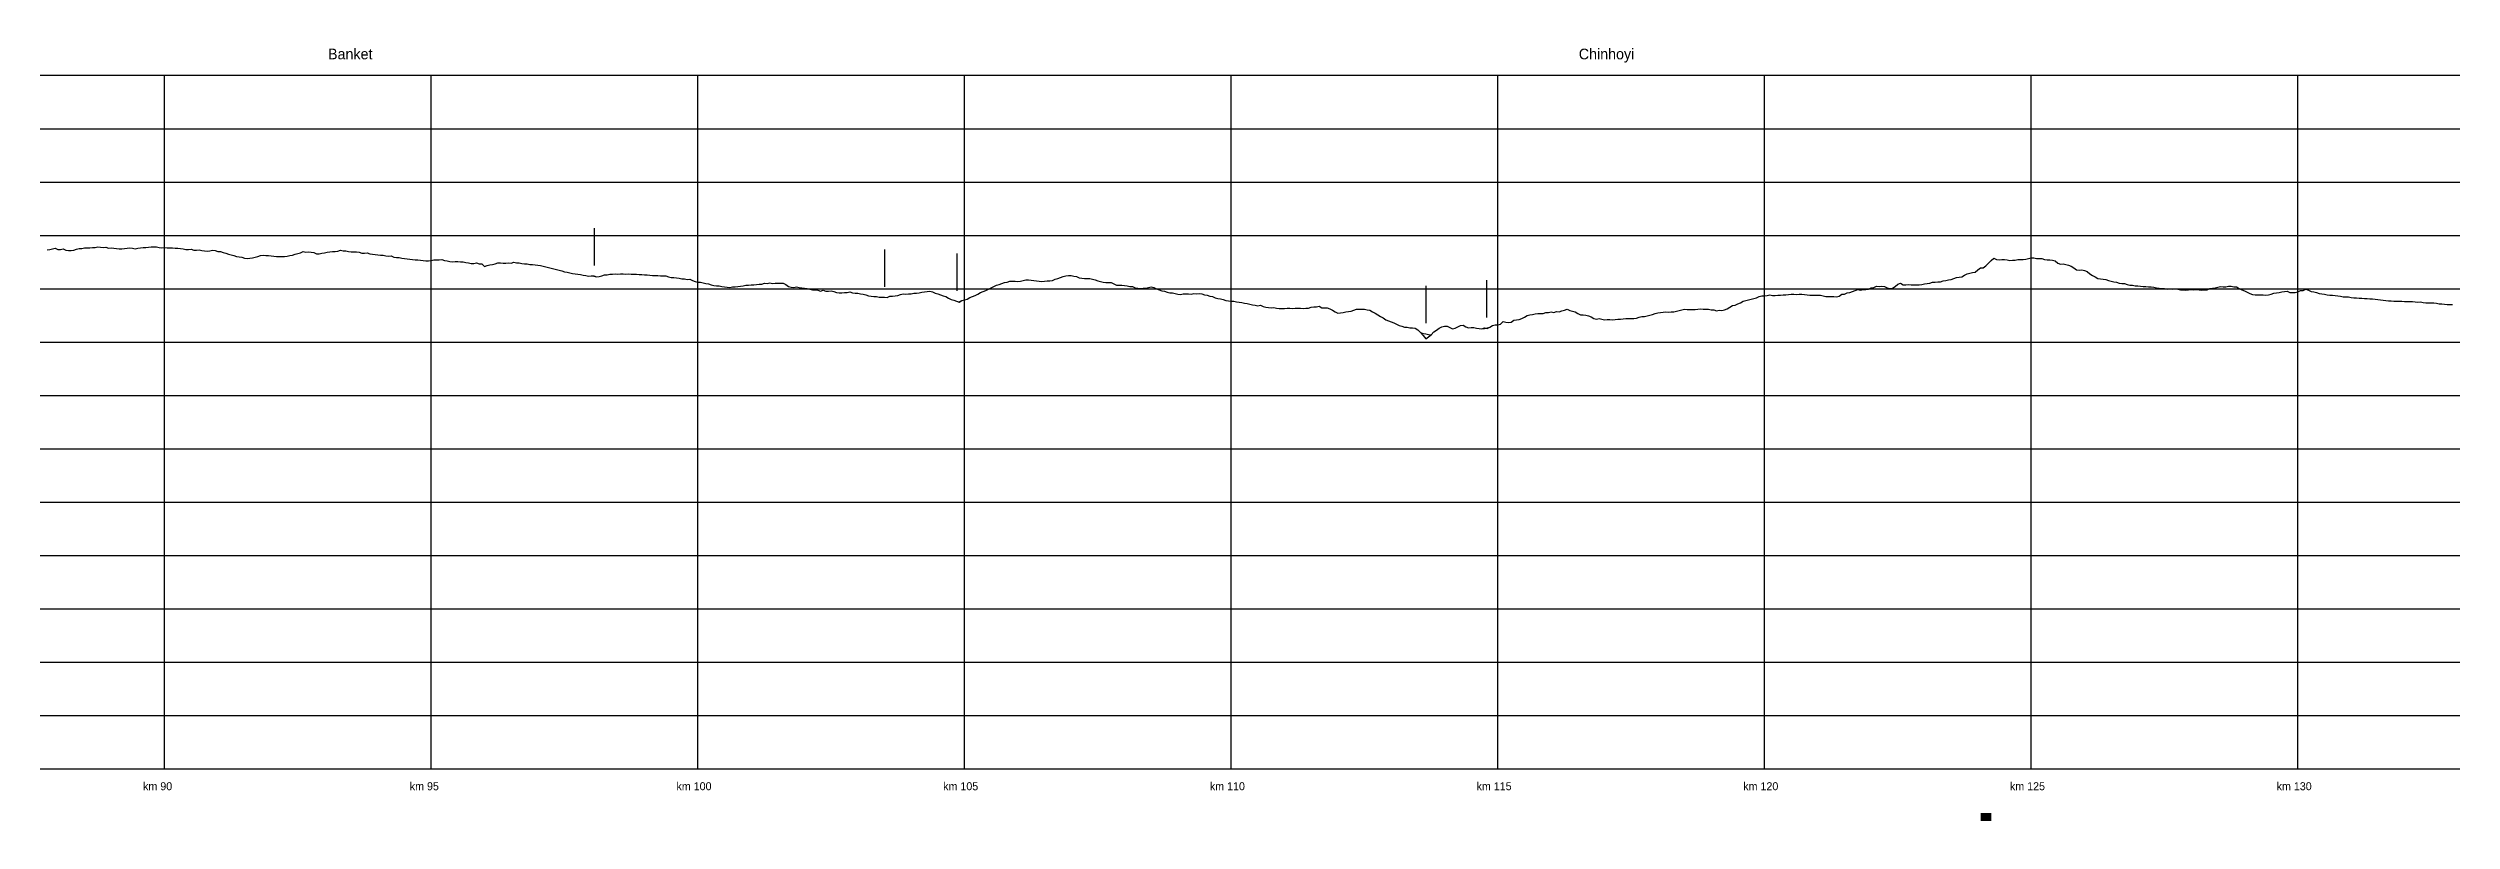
# Model space of a CAD drawing. Header units: metres. Extents: x -1496 to 355940, y -975 to 14163.
# Drawn here: x 87819 to 132887, y -975 to 13511 of the extents above; entities that cross this region are included whole.
import ezdxf

# ---------------------------------------------------------------- set-up
doc = ezdxf.new("R2010")
doc.units = ezdxf.units.M
for name, color, linetype in [('BRIDGES', 5, 'Continuous'), ('GRID', 8, 'Continuous'), ('GROUND_CORRECTED', 7, 'Continuous'), ('GROUND_RAW_DEM', 1, 'Continuous'), ('STEEP_GT8', 1, 'Continuous'), ('TEXT', 7, 'Continuous')]:
    doc.layers.add(name, color=color, linetype=linetype)

msp = doc.modelspace()

# ---------------------------------------------------------------- linework, layer by layer
at = {"layer": 'BRIDGES'}
for p, q in [((98065, 9436), (98065, 10136)), ((103505, 9038), (103505, 9738)), ((104865, 8963), (104865, 9663)), ((113655, 8353), (113655, 9053)), ((114790, 8463), (114790, 9163))]:
    msp.add_line(p, q, dxfattribs=at)
at = {"layer": 'GRID'}
for p, q in [((0, 13000), (352775, 13000)), ((90000, 0), (90000, 13000)), ((95000, 0), (95000, 13000)), ((100000, 0), (100000, 13000)), ((105000, 0), (105000, 13000)), ((110000, 0), (110000, 13000)), ((115000, 0), (115000, 13000)), ((120000, 0), (120000, 13000)), ((125000, 0), (125000, 13000)), ((130000, 0), (130000, 13000)), ((0, 12000), (352775, 12000)), ((0, 11000), (352775, 11000)), ((0, 10000), (352775, 10000)), ((0, 9000), (352775, 9000)), ((0, 8000), (352775, 8000)), ((0, 7000), (352775, 7000)), ((0, 6000), (352775, 6000)), ((0, 5000), (352775, 5000)), ((0, 4000), (352775, 4000)), ((0, 3000), (352775, 3000)), ((0, 2000), (352775, 2000)), ((0, 1000), (352775, 1000)), ((0, 0), (352775, 0))]:
    msp.add_line(p, q, dxfattribs=at)
at = {"layer": 'GROUND_CORRECTED'}
msp.add_lwpolyline([(87800, 9730), (87850, 9734), (87900, 9746), (87950, 9758), (88000, 9737), (88050, 9734), (88100, 9750), (88150, 9721), (88200, 9719), (88250, 9719), (88300, 9722), (88350, 9743), (88400, 9756), (88450, 9755), (88500, 9764), (88550, 9768), (88600, 9765), (88650, 9772), (88700, 9772), (88750, 9785), (88800, 9778), (88850, 9775), (88900, 9777), (88950, 9760), (89000, 9767), (89050, 9760), (89100, 9752), (89150, 9751), (89200, 9745), (89250, 9752), (89300, 9760), (89350, 9767), (89400, 9760), (89450, 9748), (89500, 9758), (89550, 9766), (89600, 9770), (89650, 9771), (89700, 9777), (89750, 9785), (89800, 9784), (89850, 9784), (89900, 9770), (89950, 9769), (90000, 9776), (90050, 9768), (90100, 9767), (90150, 9767), (90200, 9760), (90250, 9760), (90300, 9753), (90350, 9747), (90400, 9737), (90450, 9737), (90500, 9740), (90550, 9726), (90600, 9722), (90650, 9730), (90700, 9716), (90750, 9709), (90800, 9707), (90850, 9713), (90900, 9720), (90950, 9714), (91000, 9701), (91050, 9695), (91100, 9682), (91150, 9668), (91200, 9649), (91250, 9634), (91300, 9620), (91350, 9606), (91400, 9595), (91450, 9589), (91500, 9574), (91550, 9568), (91600, 9571), (91650, 9581), (91700, 9592), (91750, 9607), (91800, 9623), (91850, 9630), (91900, 9624), (91950, 9625), (92000, 9614), (92050, 9609), (92100, 9603), (92150, 9605), (92200, 9604), (92250, 9605), (92300, 9610), (92350, 9622), (92400, 9628), (92450, 9649), (92500, 9660), (92550, 9670), (92600, 9695), (92650, 9684), (92700, 9689), (92750, 9683), (92800, 9681), (92850, 9657), (92900, 9657), (92950, 9667), (93000, 9672), (93050, 9685), (93100, 9694), (93150, 9695), (93200, 9698), (93250, 9704), (93300, 9721), (93350, 9709), (93400, 9712), (93450, 9700), (93500, 9693), (93550, 9690), (93600, 9690), (93650, 9685), (93700, 9667), (93750, 9664), (93800, 9671), (93850, 9657), (93900, 9651), (93950, 9643), (94000, 9635), (94050, 9631), (94100, 9631), (94150, 9619), (94200, 9613), (94250, 9617), (94300, 9594), (94350, 9587), (94400, 9583), (94450, 9576), (94500, 9569), (94550, 9561), (94600, 9553), (94650, 9549), (94700, 9542), (94750, 9539), (94800, 9538), (94850, 9529), (94900, 9524), (94950, 9523), (95000, 9531), (95050, 9543), (95100, 9544), (95150, 9543), (95200, 9546), (95250, 9530), (95300, 9521), (95350, 9513), (95400, 9507), (95450, 9508), (95500, 9510), (95550, 9506), (95600, 9504), (95650, 9491), (95700, 9483), (95750, 9476), (95800, 9475), (95850, 9484), (95900, 9467), (95950, 9465), (96000, 9418), (96050, 9436), (96100, 9447), (96150, 9457), (96200, 9464), (96250, 9484), (96300, 9487), (96350, 9477), (96400, 9479), (96450, 9485), (96500, 9482), (96550, 9498), (96600, 9483), (96650, 9485), (96700, 9472), (96750, 9469), (96800, 9464), (96850, 9456), (96900, 9453), (96950, 9446), (97000, 9443), (97050, 9437), (97100, 9424), (97150, 9413), (97200, 9398), (97250, 9383), (97300, 9373), (97350, 9359), (97400, 9349), (97450, 9335), (97500, 9319), (97550, 9310), (97600, 9297), (97650, 9286), (97700, 9279), (97750, 9274), (97800, 9267), (97850, 9252), (97900, 9246), (97950, 9235), (98000, 9243), (98050, 9242), (98100, 9222), (98150, 9227), (98200, 9243), (98250, 9261), (98300, 9262), (98350, 9274), (98400, 9271), (98450, 9280), (98500, 9276), (98550, 9281), (98600, 9279), (98650, 9275), (98700, 9277), (98750, 9271), (98800, 9270), (98850, 9273), (98900, 9269), (98950, 9265), (99000, 9260), (99050, 9263), (99100, 9254), (99150, 9249), (99200, 9248), (99250, 9245), (99300, 9240), (99350, 9242), (99400, 9240), (99450, 9226), (99500, 9213), (99550, 9209), (99600, 9204), (99650, 9195), (99700, 9188), (99750, 9187), (99800, 9175), (99850, 9177), (99900, 9157), (99950, 9138), (100000, 9126), (100050, 9125), (100100, 9111), (100150, 9096), (100200, 9092), (100250, 9072), (100300, 9063), (100350, 9055), (100400, 9053), (100450, 9045), (100500, 9037), (100550, 9029), (100600, 9025), (100650, 9038), (100700, 9038), (100750, 9042), (100800, 9046), (100850, 9057), (100900, 9068), (100950, 9066), (101000, 9075), (101050, 9073), (101100, 9078), (101150, 9084), (101200, 9088), (101250, 9102), (101300, 9101), (101350, 9110), (101400, 9101), (101450, 9102), (101500, 9107), (101550, 9104), (101600, 9107), (101650, 9081), (101700, 9044), (101750, 9030), (101800, 9024), (101850, 9036), (101900, 9026), (101950, 9018), (102000, 9012), (102050, 9005), (102100, 8993), (102150, 8981), (102200, 8979), (102250, 8971), (102300, 8957), (102350, 8971), (102400, 8957), (102450, 8955), (102500, 8959), (102550, 8949), (102600, 8928), (102650, 8924), (102700, 8926), (102750, 8927), (102800, 8929), (102850, 8941), (102900, 8925), (102950, 8916), (103000, 8919), (103050, 8904), (103100, 8898), (103150, 8885), (103200, 8866), (103250, 8862), (103300, 8857), (103350, 8857), (103400, 8845), (103450, 8839), (103500, 8839), (103550, 8836), (103600, 8863), (103650, 8859), (103700, 8870), (103750, 8875), (103800, 8891), (103850, 8902), (103900, 8899), (103950, 8905), (104000, 8907), (104050, 8914), (104100, 8919), (104150, 8921), (104200, 8933), (104250, 8943), (104300, 8950), (104350, 8953), (104400, 8941), (104450, 8920), (104500, 8904), (104550, 8884), (104600, 8866), (104650, 8853), (104700, 8824), (104750, 8799), (104800, 8787), (104850, 8767), (104900, 8754), (104950, 8781), (105000, 8794), (105050, 8802), (105100, 8837), (105150, 8856), (105200, 8876), (105250, 8901), (105300, 8928), (105350, 8948), (105400, 8965), (105450, 8990), (105500, 9020), (105550, 9045), (105600, 9069), (105650, 9081), (105700, 9099), (105750, 9115), (105800, 9122), (105850, 9142), (105900, 9143), (105950, 9142), (106000, 9138), (106050, 9140), (106100, 9154), (106150, 9166), (106200, 9169), (106250, 9160), (106300, 9157), (106350, 9147), (106400, 9141), (106450, 9137), (106500, 9140), (106550, 9145), (106600, 9149), (106650, 9157), (106700, 9177), (106750, 9191), (106800, 9211), (106850, 9230), (106900, 9241), (106950, 9248), (107000, 9249), (107050, 9238), (107100, 9230), (107150, 9202), (107200, 9196), (107250, 9190), (107300, 9191), (107350, 9190), (107400, 9181), (107450, 9168), (107500, 9149), (107550, 9137), (107600, 9123), (107650, 9116), (107700, 9119), (107750, 9116), (107800, 9090), (107850, 9067), (107900, 9067), (107950, 9065), (108000, 9060), (108050, 9053), (108100, 9041), (108150, 9042), (108200, 9018), (108250, 9013), (108300, 9004), (108350, 9010), (108400, 9012), (108450, 9023), (108500, 9035), (108550, 9024), (108600, 8997), (108650, 8980), (108700, 8963), (108750, 8954), (108800, 8938), (108850, 8924), (108900, 8923), (108950, 8913), (109000, 8898), (109050, 8892), (109100, 8902), (109150, 8904), (109200, 8903), (109250, 8896), (109300, 8913), (109350, 8907), (109400, 8909), (109450, 8902), (109500, 8884), (109550, 8878), (109600, 8860), (109650, 8856), (109700, 8832), (109750, 8815), (109800, 8812), (109850, 8796), (109900, 8782), (109950, 8774), (110000, 8765), (110050, 8764), (110100, 8752), (110150, 8747), (110200, 8739), (110250, 8731), (110300, 8721), (110350, 8713), (110400, 8701), (110450, 8693), (110500, 8681), (110550, 8689), (110600, 8665), (110650, 8655), (110700, 8648), (110750, 8645), (110800, 8647), (110850, 8636), (110900, 8630), (110950, 8628), (111000, 8630), (111050, 8637), (111100, 8634), (111150, 8630), (111200, 8638), (111250, 8633), (111300, 8637), (111350, 8629), (111400, 8637), (111450, 8637), (111500, 8654), (111550, 8661), (111600, 8661), (111650, 8671), (111700, 8645), (111750, 8642), (111800, 8639), (111850, 8625), (111900, 8599), (111950, 8570), (112000, 8543), (112050, 8547), (112100, 8555), (112150, 8570), (112200, 8573), (112250, 8579), (112300, 8601), (112350, 8616), (112400, 8618), (112450, 8618), (112500, 8615), (112550, 8606), (112600, 8598), (112650, 8570), (112700, 8543), (112750, 8510), (112800, 8482), (112850, 8454), (112900, 8419), (112950, 8398), (113000, 8377), (113050, 8358), (113100, 8337), (113150, 8314), (113200, 8299), (113250, 8281), (113300, 8281), (113350, 8267), (113400, 8265), (113450, 8260), (113500, 8228), (113550, 8179), (113600, 8163), (113650, 8154), (113700, 8144), (113750, 8135), (113800, 8191), (113850, 8225), (113900, 8260), (113950, 8286), (114000, 8298), (114050, 8296), (114100, 8276), (114150, 8251), (114200, 8259), (114250, 8288), (114300, 8311), (114350, 8315), (114400, 8283), (114450, 8266), (114500, 8273), (114550, 8272), (114600, 8262), (114650, 8255), (114700, 8250), (114750, 8257), (114800, 8265), (114850, 8278), (114900, 8309), (114950, 8326), (115000, 8322), (115050, 8338), (115100, 8385), (115150, 8371), (115200, 8366), (115250, 8374), (115300, 8410), (115350, 8415), (115400, 8425), (115450, 8442), (115500, 8469), (115550, 8499), (115600, 8511), (115650, 8520), (115700, 8532), (115750, 8536), (115800, 8538), (115850, 8536), (115900, 8556), (115950, 8552), (116000, 8565), (116050, 8554), (116100, 8574), (116150, 8570), (116200, 8584), (116250, 8599), (116300, 8614), (116350, 8592), (116400, 8578), (116450, 8567), (116500, 8538), (116550, 8513), (116600, 8509), (116650, 8503), (116700, 8491), (116750, 8471), (116800, 8441), (116850, 8431), (116900, 8441), (116950, 8432), (117000, 8414), (117050, 8425), (117100, 8421), (117150, 8420), (117200, 8426), (117250, 8430), (117300, 8428), (117350, 8434), (117400, 8444), (117450, 8441), (117500, 8441), (117550, 8443), (117600, 8448), (117650, 8467), (117700, 8482), (117750, 8479), (117800, 8491), (117850, 8502), (117900, 8517), (117950, 8536), (118000, 8549), (118050, 8553), (118100, 8562), (118150, 8564), (118200, 8560), (118250, 8565), (118300, 8569), (118350, 8577), (118400, 8590), (118450, 8607), (118500, 8615), (118550, 8613), (118600, 8609), (118650, 8608), (118700, 8613), (118750, 8618), (118800, 8623), (118850, 8616), (118900, 8614), (118950, 8614), (119000, 8603), (119050, 8605), (119100, 8585), (119150, 8596), (119200, 8589), (119250, 8604), (119300, 8626), (119350, 8653), (119400, 8687), (119450, 8691), (119500, 8717), (119550, 8738), (119600, 8767), (119650, 8780), (119700, 8794), (119750, 8807), (119800, 8816), (119850, 8832), (119900, 8852), (119950, 8868), (120000, 8868), (120050, 8876), (120100, 8883), (120150, 8875), (120200, 8875), (120250, 8878), (120300, 8882), (120350, 8887), (120400, 8886), (120450, 8889), (120500, 8898), (120550, 8898), (120600, 8895), (120650, 8898), (120700, 8897), (120750, 8889), (120800, 8883), (120850, 8880), (120900, 8880), (120950, 8878), (121000, 8881), (121050, 8881), (121100, 8865), (121150, 8855), (121200, 8853), (121250, 8855), (121300, 8853), (121350, 8851), (121400, 8861), (121450, 8899), (121500, 8900), (121550, 8924), (121600, 8929), (121650, 8947), (121700, 8966), (121750, 8983), (121800, 8971), (121850, 8988), (121900, 8988), (121950, 8991), (122000, 9018), (122050, 9025), (122100, 9046), (122150, 9039), (122200, 9048), (122250, 9040), (122300, 9017), (122350, 9003), (122400, 9010), (122450, 9041), (122500, 9087), (122550, 9107), (122600, 9075), (122650, 9076), (122700, 9079), (122750, 9075), (122800, 9076), (122850, 9075), (122900, 9076), (122950, 9081), (123000, 9090), (123050, 9101), (123100, 9107), (123150, 9121), (123200, 9123), (123250, 9130), (123300, 9131), (123350, 9145), (123400, 9156), (123450, 9168), (123500, 9173), (123550, 9189), (123600, 9209), (123650, 9215), (123700, 9224), (123750, 9253), (123800, 9280), (123850, 9294), (123900, 9304), (123950, 9309), (124000, 9356), (124050, 9390), (124100, 9393), (124150, 9430), (124200, 9481), (124250, 9532), (124300, 9574), (124350, 9551), (124400, 9544), (124450, 9547), (124500, 9550), (124550, 9539), (124600, 9532), (124650, 9534), (124700, 9535), (124750, 9546), (124800, 9549), (124850, 9548), (124900, 9555), (124950, 9564), (125000, 9579), (125050, 9577), (125100, 9564), (125150, 9569), (125200, 9566), (125250, 9551), (125300, 9542), (125350, 9543), (125400, 9535), (125450, 9520), (125500, 9479), (125550, 9462), (125600, 9468), (125650, 9453), (125700, 9443), (125750, 9421), (125800, 9389), (125850, 9357), (125900, 9349), (125950, 9352), (126000, 9339), (126050, 9325), (126100, 9282), (126150, 9247), (126200, 9223), (126250, 9194), (126300, 9187), (126350, 9178), (126400, 9170), (126450, 9152), (126500, 9140), (126550, 9128), (126600, 9123), (126650, 9102), (126700, 9100), (126750, 9097), (126800, 9080), (126850, 9070), (126900, 9067), (126950, 9053), (127000, 9053), (127050, 9049), (127100, 9040), (127150, 9040), (127200, 9038), (127250, 9034), (127300, 9030), (127350, 9020), (127400, 9008), (127450, 9007), (127500, 9002), (127550, 8992), (127600, 8998), (127650, 8993), (127700, 8996), (127750, 8991), (127800, 8982), (127850, 8981), (127900, 8972), (127950, 8978), (128000, 8985), (128050, 8978), (128100, 8988), (128150, 8982), (128200, 8975), (128250, 8980), (128300, 8978), (128350, 9003), (128400, 9009), (128450, 9017), (128500, 9030), (128550, 9040), (128600, 9038), (128650, 9037), (128700, 9046), (128750, 9051), (128800, 9034), (128850, 9033), (128900, 9004), (128950, 8981), (129000, 8963), (129050, 8933), (129100, 8913), (129150, 8891), (129200, 8887), (129250, 8883), (129300, 8883), (129350, 8883), (129400, 8882), (129450, 8885), (129500, 8897), (129550, 8918), (129600, 8924), (129650, 8928), (129700, 8940), (129750, 8950), (129800, 8957), (129850, 8931), (129900, 8931), (129950, 8930), (130000, 8941), (130050, 8967), (130100, 8965), (130150, 8990), (130200, 8975), (130250, 8947), (130300, 8945), (130350, 8927), (130400, 8910), (130450, 8906), (130500, 8900), (130550, 8888), (130600, 8881), (130650, 8878), (130700, 8872), (130750, 8866), (130800, 8858), (130850, 8847), (130900, 8849), (130950, 8846), (131000, 8836), (131050, 8832), (131100, 8827), (131150, 8825), (131200, 8823), (131250, 8818), (131300, 8817), (131350, 8812), (131400, 8809), (131450, 8802), (131500, 8799), (131550, 8795), (131600, 8787), (131650, 8780), (131700, 8776), (131750, 8773), (131800, 8770), (131850, 8766), (131900, 8765), (131950, 8765), (132000, 8759), (132050, 8759), (132100, 8760), (132150, 8759), (132200, 8754), (132250, 8751), (132300, 8753), (132350, 8743), (132400, 8738), (132450, 8733), (132500, 8736), (132550, 8733), (132600, 8727), (132650, 8717), (132700, 8714), (132750, 8709), (132800, 8706), (132850, 8703), (132900, 8702)], dxfattribs=at)
at = {"layer": 'GROUND_RAW_DEM'}
msp.add_lwpolyline([(87800, 9730), (87850, 9734), (87900, 9746), (87950, 9758), (88000, 9737), (88050, 9734), (88100, 9750), (88150, 9721), (88200, 9719), (88250, 9719), (88300, 9722), (88350, 9743), (88400, 9756), (88450, 9755), (88500, 9764), (88550, 9768), (88600, 9765), (88650, 9772), (88700, 9772), (88750, 9785), (88800, 9778), (88850, 9775), (88900, 9777), (88950, 9760), (89000, 9767), (89050, 9760), (89100, 9752), (89150, 9751), (89200, 9745), (89250, 9752), (89300, 9760), (89350, 9767), (89400, 9760), (89450, 9748), (89500, 9758), (89550, 9766), (89600, 9770), (89650, 9771), (89700, 9777), (89750, 9785), (89800, 9784), (89850, 9784), (89900, 9770), (89950, 9769), (90000, 9776), (90050, 9768), (90100, 9767), (90150, 9767), (90200, 9760), (90250, 9760), (90300, 9753), (90350, 9747), (90400, 9737), (90450, 9737), (90500, 9740), (90550, 9726), (90600, 9722), (90650, 9730), (90700, 9716), (90750, 9709), (90800, 9707), (90850, 9713), (90900, 9720), (90950, 9714), (91000, 9701), (91050, 9695), (91100, 9682), (91150, 9668), (91200, 9649), (91250, 9634), (91300, 9620), (91350, 9606), (91400, 9595), (91450, 9589), (91500, 9574), (91550, 9568), (91600, 9571), (91650, 9581), (91700, 9592), (91750, 9607), (91800, 9623), (91850, 9630), (91900, 9624), (91950, 9625), (92000, 9614), (92050, 9609), (92100, 9603), (92150, 9605), (92200, 9604), (92250, 9605), (92300, 9610), (92350, 9622), (92400, 9628), (92450, 9649), (92500, 9660), (92550, 9670), (92600, 9695), (92650, 9684), (92700, 9689), (92750, 9683), (92800, 9681), (92850, 9657), (92900, 9657), (92950, 9667), (93000, 9672), (93050, 9685), (93100, 9694), (93150, 9695), (93200, 9698), (93250, 9704), (93300, 9721), (93350, 9709), (93400, 9712), (93450, 9700), (93500, 9693), (93550, 9690), (93600, 9690), (93650, 9685), (93700, 9667), (93750, 9664), (93800, 9671), (93850, 9657), (93900, 9651), (93950, 9643), (94000, 9635), (94050, 9631), (94100, 9631), (94150, 9619), (94200, 9613), (94250, 9617), (94300, 9594), (94350, 9587), (94400, 9583), (94450, 9576), (94500, 9569), (94550, 9561), (94600, 9553), (94650, 9549), (94700, 9542), (94750, 9539), (94800, 9538), (94850, 9529), (94900, 9524), (94950, 9523), (95000, 9531), (95050, 9543), (95100, 9544), (95150, 9543), (95200, 9546), (95250, 9530), (95300, 9521), (95350, 9513), (95400, 9507), (95450, 9508), (95500, 9510), (95550, 9506), (95600, 9504), (95650, 9491), (95700, 9483), (95750, 9476), (95800, 9475), (95850, 9484), (95900, 9467), (95950, 9465), (96000, 9418), (96050, 9436), (96100, 9447), (96150, 9457), (96200, 9464), (96250, 9484), (96300, 9487), (96350, 9477), (96400, 9479), (96450, 9485), (96500, 9482), (96550, 9498), (96600, 9483), (96650, 9485), (96700, 9472), (96750, 9469), (96800, 9464), (96850, 9456), (96900, 9453), (96950, 9446), (97000, 9443), (97050, 9437), (97100, 9424), (97150, 9413), (97200, 9398), (97250, 9383), (97300, 9373), (97350, 9359), (97400, 9349), (97450, 9335), (97500, 9319), (97550, 9310), (97600, 9297), (97650, 9286), (97700, 9279), (97750, 9274), (97800, 9267), (97850, 9252), (97900, 9246), (97950, 9235), (98000, 9243), (98050, 9236), (98100, 9222), (98150, 9227), (98200, 9243), (98250, 9261), (98300, 9262), (98350, 9274), (98400, 9271), (98450, 9280), (98500, 9276), (98550, 9281), (98600, 9279), (98650, 9275), (98700, 9277), (98750, 9271), (98800, 9270), (98850, 9273), (98900, 9269), (98950, 9265), (99000, 9260), (99050, 9263), (99100, 9254), (99150, 9249), (99200, 9248), (99250, 9245), (99300, 9240), (99350, 9242), (99400, 9240), (99450, 9226), (99500, 9213), (99550, 9209), (99600, 9204), (99650, 9195), (99700, 9188), (99750, 9187), (99800, 9175), (99850, 9177), (99900, 9157), (99950, 9138), (100000, 9126), (100050, 9125), (100100, 9111), (100150, 9096), (100200, 9092), (100250, 9072), (100300, 9063), (100350, 9055), (100400, 9053), (100450, 9045), (100500, 9037), (100550, 9029), (100600, 9025), (100650, 9038), (100700, 9038), (100750, 9042), (100800, 9046), (100850, 9057), (100900, 9068), (100950, 9066), (101000, 9075), (101050, 9073), (101100, 9078), (101150, 9084), (101200, 9088), (101250, 9102), (101300, 9101), (101350, 9110), (101400, 9101), (101450, 9102), (101500, 9107), (101550, 9104), (101600, 9107), (101650, 9081), (101700, 9044), (101750, 9030), (101800, 9024), (101850, 9036), (101900, 9026), (101950, 9018), (102000, 9012), (102050, 9005), (102100, 8993), (102150, 8981), (102200, 8979), (102250, 8971), (102300, 8957), (102350, 8971), (102400, 8957), (102450, 8955), (102500, 8959), (102550, 8949), (102600, 8928), (102650, 8924), (102700, 8926), (102750, 8927), (102800, 8929), (102850, 8941), (102900, 8925), (102950, 8916), (103000, 8919), (103050, 8904), (103100, 8898), (103150, 8885), (103200, 8866), (103250, 8862), (103300, 8857), (103350, 8857), (103400, 8845), (103450, 8839), (103500, 8839), (103550, 8836), (103600, 8863), (103650, 8859), (103700, 8870), (103750, 8875), (103800, 8891), (103850, 8902), (103900, 8899), (103950, 8905), (104000, 8907), (104050, 8914), (104100, 8919), (104150, 8921), (104200, 8933), (104250, 8943), (104300, 8950), (104350, 8953), (104400, 8941), (104450, 8920), (104500, 8904), (104550, 8884), (104600, 8866), (104650, 8853), (104700, 8824), (104750, 8799), (104800, 8787), (104850, 8765), (104900, 8748), (104950, 8781), (105000, 8794), (105050, 8802), (105100, 8837), (105150, 8856), (105200, 8876), (105250, 8901), (105300, 8928), (105350, 8948), (105400, 8965), (105450, 8990), (105500, 9020), (105550, 9045), (105600, 9069), (105650, 9081), (105700, 9099), (105750, 9115), (105800, 9122), (105850, 9142), (105900, 9143), (105950, 9142), (106000, 9138), (106050, 9140), (106100, 9154), (106150, 9166), (106200, 9169), (106250, 9160), (106300, 9157), (106350, 9147), (106400, 9141), (106450, 9137), (106500, 9140), (106550, 9145), (106600, 9149), (106650, 9157), (106700, 9177), (106750, 9191), (106800, 9211), (106850, 9230), (106900, 9241), (106950, 9248), (107000, 9249), (107050, 9238), (107100, 9230), (107150, 9202), (107200, 9196), (107250, 9190), (107300, 9191), (107350, 9190), (107400, 9181), (107450, 9168), (107500, 9149), (107550, 9137), (107600, 9123), (107650, 9116), (107700, 9119), (107750, 9116), (107800, 9090), (107850, 9067), (107900, 9067), (107950, 9065), (108000, 9060), (108050, 9053), (108100, 9041), (108150, 9042), (108200, 9018), (108250, 9013), (108300, 9004), (108350, 9010), (108400, 9012), (108450, 9023), (108500, 9035), (108550, 9024), (108600, 8997), (108650, 8980), (108700, 8963), (108750, 8954), (108800, 8938), (108850, 8924), (108900, 8923), (108950, 8913), (109000, 8898), (109050, 8892), (109100, 8902), (109150, 8904), (109200, 8903), (109250, 8896), (109300, 8913), (109350, 8907), (109400, 8909), (109450, 8902), (109500, 8884), (109550, 8878), (109600, 8860), (109650, 8856), (109700, 8832), (109750, 8815), (109800, 8812), (109850, 8796), (109900, 8782), (109950, 8774), (110000, 8765), (110050, 8764), (110100, 8752), (110150, 8747), (110200, 8739), (110250, 8731), (110300, 8721), (110350, 8713), (110400, 8701), (110450, 8693), (110500, 8681), (110550, 8689), (110600, 8665), (110650, 8655), (110700, 8648), (110750, 8645), (110800, 8647), (110850, 8636), (110900, 8630), (110950, 8628), (111000, 8630), (111050, 8637), (111100, 8634), (111150, 8630), (111200, 8638), (111250, 8633), (111300, 8637), (111350, 8629), (111400, 8637), (111450, 8637), (111500, 8654), (111550, 8661), (111600, 8661), (111650, 8671), (111700, 8645), (111750, 8642), (111800, 8639), (111850, 8625), (111900, 8599), (111950, 8570), (112000, 8543), (112050, 8547), (112100, 8555), (112150, 8570), (112200, 8573), (112250, 8579), (112300, 8601), (112350, 8616), (112400, 8618), (112450, 8618), (112500, 8615), (112550, 8606), (112600, 8598), (112650, 8570), (112700, 8543), (112750, 8510), (112800, 8482), (112850, 8454), (112900, 8419), (112950, 8398), (113000, 8377), (113050, 8358), (113100, 8337), (113150, 8314), (113200, 8299), (113250, 8281), (113300, 8281), (113350, 8267), (113400, 8265), (113450, 8260), (113500, 8228), (113550, 8179), (113600, 8124), (113650, 8062), (113700, 8097), (113750, 8135), (113800, 8191), (113850, 8225), (113900, 8260), (113950, 8286), (114000, 8298), (114050, 8296), (114100, 8276), (114150, 8251), (114200, 8259), (114250, 8288), (114300, 8311), (114350, 8315), (114400, 8283), (114450, 8266), (114500, 8273), (114550, 8272), (114600, 8262), (114650, 8255), (114700, 8250), (114750, 8269), (114800, 8253), (114850, 8278), (114900, 8309), (114950, 8326), (115000, 8322), (115050, 8338), (115100, 8385), (115150, 8371), (115200, 8366), (115250, 8374), (115300, 8410), (115350, 8415), (115400, 8425), (115450, 8442), (115500, 8469), (115550, 8499), (115600, 8511), (115650, 8520), (115700, 8532), (115750, 8536), (115800, 8538), (115850, 8536), (115900, 8556), (115950, 8552), (116000, 8565), (116050, 8554), (116100, 8574), (116150, 8570), (116200, 8584), (116250, 8599), (116300, 8614), (116350, 8592), (116400, 8578), (116450, 8567), (116500, 8538), (116550, 8513), (116600, 8509), (116650, 8503), (116700, 8491), (116750, 8471), (116800, 8441), (116850, 8431), (116900, 8441), (116950, 8432), (117000, 8414), (117050, 8425), (117100, 8421), (117150, 8420), (117200, 8426), (117250, 8430), (117300, 8428), (117350, 8434), (117400, 8444), (117450, 8441), (117500, 8441), (117550, 8443), (117600, 8448), (117650, 8467), (117700, 8482), (117750, 8479), (117800, 8491), (117850, 8502), (117900, 8517), (117950, 8536), (118000, 8549), (118050, 8553), (118100, 8562), (118150, 8564), (118200, 8560), (118250, 8565), (118300, 8569), (118350, 8577), (118400, 8590), (118450, 8607), (118500, 8615), (118550, 8613), (118600, 8609), (118650, 8608), (118700, 8613), (118750, 8618), (118800, 8623), (118850, 8616), (118900, 8614), (118950, 8614), (119000, 8603), (119050, 8605), (119100, 8585), (119150, 8596), (119200, 8589), (119250, 8604), (119300, 8626), (119350, 8653), (119400, 8687), (119450, 8691), (119500, 8717), (119550, 8738), (119600, 8767), (119650, 8780), (119700, 8794), (119750, 8807), (119800, 8816), (119850, 8832), (119900, 8852), (119950, 8868), (120000, 8868), (120050, 8876), (120100, 8883), (120150, 8875), (120200, 8875), (120250, 8878), (120300, 8882), (120350, 8887), (120400, 8886), (120450, 8889), (120500, 8898), (120550, 8898), (120600, 8895), (120650, 8898), (120700, 8897), (120750, 8889), (120800, 8883), (120850, 8880), (120900, 8880), (120950, 8878), (121000, 8881), (121050, 8881), (121100, 8865), (121150, 8855), (121200, 8853), (121250, 8855), (121300, 8853), (121350, 8851), (121400, 8861), (121450, 8899), (121500, 8900), (121550, 8924), (121600, 8929), (121650, 8947), (121700, 8966), (121750, 8983), (121800, 8971), (121850, 8988), (121900, 8988), (121950, 8991), (122000, 9018), (122050, 9025), (122100, 9046), (122150, 9039), (122200, 9048), (122250, 9040), (122300, 9017), (122350, 9003), (122400, 9010), (122450, 9041), (122500, 9087), (122550, 9107), (122600, 9075), (122650, 9076), (122700, 9079), (122750, 9075), (122800, 9076), (122850, 9075), (122900, 9076), (122950, 9081), (123000, 9090), (123050, 9101), (123100, 9107), (123150, 9121), (123200, 9123), (123250, 9130), (123300, 9131), (123350, 9145), (123400, 9156), (123450, 9168), (123500, 9173), (123550, 9189), (123600, 9209), (123650, 9215), (123700, 9224), (123750, 9253), (123800, 9280), (123850, 9294), (123900, 9304), (123950, 9309), (124000, 9356), (124050, 9390), (124100, 9393), (124150, 9430), (124200, 9481), (124250, 9532), (124300, 9574), (124350, 9551), (124400, 9544), (124450, 9547), (124500, 9550), (124550, 9539), (124600, 9532), (124650, 9534), (124700, 9535), (124750, 9546), (124800, 9549), (124850, 9548), (124900, 9555), (124950, 9564), (125000, 9579), (125050, 9577), (125100, 9564), (125150, 9569), (125200, 9566), (125250, 9551), (125300, 9542), (125350, 9543), (125400, 9535), (125450, 9520), (125500, 9479), (125550, 9462), (125600, 9468), (125650, 9453), (125700, 9443), (125750, 9421), (125800, 9389), (125850, 9357), (125900, 9349), (125950, 9352), (126000, 9339), (126050, 9325), (126100, 9282), (126150, 9247), (126200, 9223), (126250, 9194), (126300, 9187), (126350, 9178), (126400, 9170), (126450, 9152), (126500, 9140), (126550, 9128), (126600, 9123), (126650, 9102), (126700, 9100), (126750, 9097), (126800, 9080), (126850, 9070), (126900, 9067), (126950, 9053), (127000, 9053), (127050, 9049), (127100, 9040), (127150, 9040), (127200, 9038), (127250, 9034), (127300, 9030), (127350, 9020), (127400, 9008), (127450, 9007), (127500, 9002), (127550, 8992), (127600, 8998), (127650, 8993), (127700, 8996), (127750, 8991), (127800, 8982), (127850, 8981), (127900, 8972), (127950, 8978), (128000, 8985), (128050, 8978), (128100, 8988), (128150, 8982), (128200, 8975), (128250, 8980), (128300, 8978), (128350, 9003), (128400, 9009), (128450, 9017), (128500, 9030), (128550, 9040), (128600, 9038), (128650, 9037), (128700, 9046), (128750, 9051), (128800, 9034), (128850, 9033), (128900, 9004), (128950, 8981), (129000, 8963), (129050, 8933), (129100, 8913), (129150, 8891), (129200, 8887), (129250, 8883), (129300, 8883), (129350, 8883), (129400, 8882), (129450, 8885), (129500, 8897), (129550, 8918), (129600, 8924), (129650, 8928), (129700, 8940), (129750, 8950), (129800, 8957), (129850, 8931), (129900, 8931), (129950, 8930), (130000, 8941), (130050, 8967), (130100, 8965), (130150, 8990), (130200, 8975), (130250, 8947), (130300, 8945), (130350, 8927), (130400, 8910), (130450, 8906), (130500, 8900), (130550, 8888), (130600, 8881), (130650, 8878), (130700, 8872), (130750, 8866), (130800, 8858), (130850, 8847), (130900, 8849), (130950, 8846), (131000, 8836), (131050, 8832), (131100, 8827), (131150, 8825), (131200, 8823), (131250, 8818), (131300, 8817), (131350, 8812), (131400, 8809), (131450, 8802), (131500, 8799), (131550, 8795), (131600, 8787), (131650, 8780), (131700, 8776), (131750, 8773), (131800, 8770), (131850, 8766), (131900, 8765), (131950, 8765), (132000, 8759), (132050, 8759), (132100, 8760), (132150, 8759), (132200, 8754), (132250, 8751), (132300, 8753), (132350, 8743), (132400, 8738), (132450, 8733), (132500, 8736), (132550, 8733), (132600, 8727), (132650, 8717), (132700, 8714), (132750, 8709), (132800, 8706), (132850, 8703), (132900, 8702)], dxfattribs=at)
at = {"layer": 'STEEP_GT8', "const_width": 150}
msp.add_lwpolyline([(124050, -900), (124250, -900)], dxfattribs=at)

# ---------------------------------------------------------------- texts
at = {"layer": 'TEXT'}
for s, height, p in [('Banket', 200, (93068, 13300)), ('Chinhoyi', 200, (116517, 13300)), ('km 90', 150, (89600, -400)), ('km 95', 150, (94600, -400)), ('km 100', 150, (99600, -400)), ('km 105', 150, (104600, -400)), ('km 110', 150, (109600, -400)), ('km 115', 150, (114600, -400)), ('km 120', 150, (119600, -400)), ('km 125', 150, (124600, -400)), ('km 130', 150, (129600, -400))]:
    msp.add_text(s, height=height, dxfattribs=at).set_placement(p)

doc.saveas('drawing.dxf')
